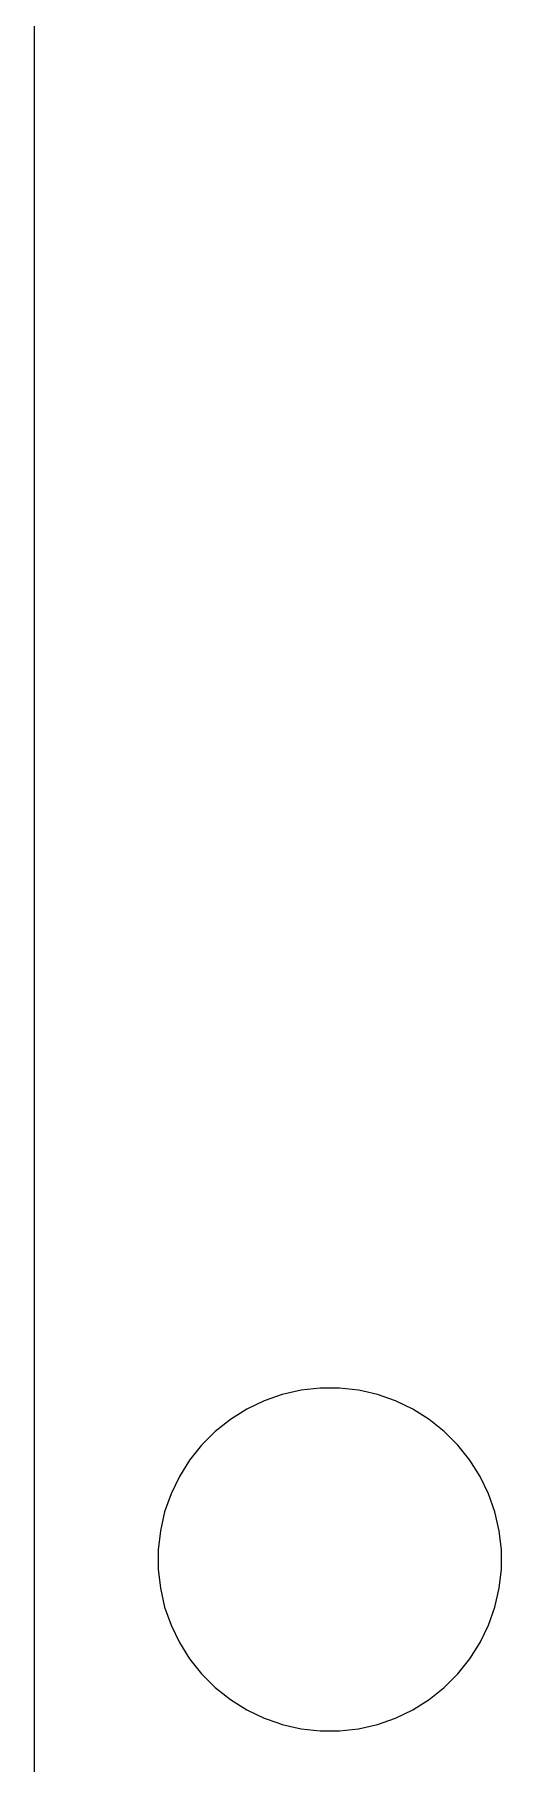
# Model space of a CAD drawing. Header units: inches. Extents: x 6.57 to 9.79, y -8.72 to -3.17.
# Drawn here: x 6.57 to 6.827, y -6.067 to -5.114 of the extents above; entities that cross this region are included whole.
import ezdxf

# ---------------------------------------------------------------- set-up
doc = ezdxf.new("R2010")
doc.units = ezdxf.units.IN
doc.header["$MEASUREMENT"] = 0
doc.layers.add('In2.Cu', color=33, linetype='CONTINUOUS', true_color=0xce7d2c)

msp = doc.modelspace()

# ---------------------------------------------------------------- linework, layer by layer
at = {"layer": 'In2.Cu', "linetype": 'CONTINUOUS'}
for p, q in [((6.5697, -5.22296), (6.5697, -3.32146)), ((6.5697, -5.94942), (6.5697, -3.32146)), ((6.5697, -5.22296), (6.5697, -3.32146)), ((6.5697, -5.94942), (6.5697, -3.32146)), ((6.5697, -5.6469), (6.5697, -5.22296)), ((6.5697, -5.94942), (6.5697, -5.22296)), ((6.5697, -5.78938), (6.5697, -5.6469)), ((6.5697, -5.94942), (6.5697, -5.78938)), ((6.72698, -5.86022), (6.71643, -5.86141)), ((6.72698, -5.86022), (6.71643, -5.86141)), ((6.72698, -5.86022), (6.71643, -5.86141)), ((6.72698, -5.86022), (6.71643, -5.86141)), ((6.73759, -5.86022), (6.72698, -5.86022)), ((6.72698, -5.86022), (6.72698, -5.86022)), ((6.73759, -5.86022), (6.72698, -5.86022)), ((6.72698, -5.86022), (6.72698, -5.86022)), ((6.73759, -5.86022), (6.72698, -5.86022)), ((6.72698, -5.86022), (6.72698, -5.86022)), ((6.73759, -5.86022), (6.72698, -5.86022)), ((6.72698, -5.86022), (6.72698, -5.86022)), ((6.74814, -5.86141), (6.73759, -5.86022)), ((6.73759, -5.86022), (6.73759, -5.86022)), ((6.74814, -5.86141), (6.73759, -5.86022)), ((6.73759, -5.86022), (6.73759, -5.86022)), ((6.74814, -5.86141), (6.73759, -5.86022)), ((6.73759, -5.86022), (6.73759, -5.86022)), ((6.74814, -5.86141), (6.73759, -5.86022)), ((6.73759, -5.86022), (6.73759, -5.86022)), ((6.69606, -5.86727), (6.6865, -5.87188)), ((6.69606, -5.86727), (6.6865, -5.87188)), ((6.69606, -5.86727), (6.6865, -5.87188)), ((6.69606, -5.86727), (6.6865, -5.87188)), ((6.70608, -5.86377), (6.69606, -5.86727)), ((6.70608, -5.86377), (6.69606, -5.86727)), ((6.70608, -5.86377), (6.69606, -5.86727)), ((6.70608, -5.86377), (6.69606, -5.86727)), ((6.71643, -5.86141), (6.70608, -5.86377)), ((6.71643, -5.86141), (6.70608, -5.86377)), ((6.71643, -5.86141), (6.70608, -5.86377)), ((6.71643, -5.86141), (6.70608, -5.86377)), ((6.70608, -5.86377), (6.70608, -5.86377)), ((6.70608, -5.86377), (6.70608, -5.86377)), ((6.70608, -5.86377), (6.70608, -5.86377)), ((6.70608, -5.86377), (6.70608, -5.86377)), ((6.71643, -5.86141), (6.71643, -5.86141)), ((6.71643, -5.86141), (6.71643, -5.86141)), ((6.71643, -5.86141), (6.71643, -5.86141)), ((6.71643, -5.86141), (6.71643, -5.86141)), ((6.74814, -5.86141), (6.74814, -5.86141)), ((6.74814, -5.86141), (6.74814, -5.86141)), ((6.74814, -5.86141), (6.74814, -5.86141)), ((6.74814, -5.86141), (6.74814, -5.86141)), ((6.74814, -5.86141), (6.74814, -5.86141)), ((6.74814, -5.86141), (6.74814, -5.86141)), ((6.74814, -5.86141), (6.74814, -5.86141)), ((6.74814, -5.86141), (6.74814, -5.86141)), ((6.75073, -5.862), (6.74814, -5.86141)), ((6.75073, -5.862), (6.74814, -5.86141)), ((6.75073, -5.862), (6.74814, -5.86141)), ((6.75073, -5.862), (6.74814, -5.86141)), ((6.75849, -5.86377), (6.75073, -5.862)), ((6.75849, -5.86377), (6.75073, -5.862)), ((6.75849, -5.86377), (6.75073, -5.862)), ((6.75849, -5.86377), (6.75073, -5.862)), ((6.76851, -5.86727), (6.75849, -5.86377)), ((6.75849, -5.86377), (6.75849, -5.86377)), ((6.76851, -5.86727), (6.75849, -5.86377)), ((6.75849, -5.86377), (6.75849, -5.86377)), ((6.76851, -5.86727), (6.75849, -5.86377)), ((6.75849, -5.86377), (6.75849, -5.86377)), ((6.76851, -5.86727), (6.75849, -5.86377)), ((6.75849, -5.86377), (6.75849, -5.86377)), ((6.77807, -5.87188), (6.76851, -5.86727)), ((6.77807, -5.87188), (6.76851, -5.86727)), ((6.77807, -5.87188), (6.76851, -5.86727)), ((6.77807, -5.87188), (6.76851, -5.86727)), ((6.67751, -5.87753), (6.66921, -5.88414)), ((6.67751, -5.87753), (6.66921, -5.88414)), ((6.67751, -5.87753), (6.66921, -5.88414)), ((6.67751, -5.87753), (6.66921, -5.88414)), ((6.6865, -5.87188), (6.67751, -5.87753)), ((6.6865, -5.87188), (6.67751, -5.87753)), ((6.6865, -5.87188), (6.67751, -5.87753)), ((6.6865, -5.87188), (6.67751, -5.87753)), ((6.78706, -5.87753), (6.77807, -5.87188)), ((6.77807, -5.87188), (6.77807, -5.87188)), ((6.78706, -5.87753), (6.77807, -5.87188)), ((6.77807, -5.87188), (6.77807, -5.87188)), ((6.78706, -5.87753), (6.77807, -5.87188)), ((6.77807, -5.87188), (6.77807, -5.87188)), ((6.78706, -5.87753), (6.77807, -5.87188)), ((6.77807, -5.87188), (6.77807, -5.87188)), ((6.79536, -5.88414), (6.78706, -5.87753)), ((6.79536, -5.88414), (6.78706, -5.87753)), ((6.79536, -5.88414), (6.78706, -5.87753)), ((6.79536, -5.88414), (6.78706, -5.87753)), ((6.66921, -5.88414), (6.6617, -5.89165)), ((6.66921, -5.88414), (6.6617, -5.89165)), ((6.66921, -5.88414), (6.6617, -5.89165)), ((6.66921, -5.88414), (6.6617, -5.89165)), ((6.80286, -5.89165), (6.79536, -5.88414)), ((6.80286, -5.89165), (6.79536, -5.88414)), ((6.80286, -5.89165), (6.79536, -5.88414)), ((6.80286, -5.89165), (6.79536, -5.88414)), ((6.6617, -5.89165), (6.65509, -5.89995)), ((6.6617, -5.89165), (6.65509, -5.89995)), ((6.6617, -5.89165), (6.65509, -5.89995)), ((6.6617, -5.89165), (6.65509, -5.89995)), ((6.80948, -5.89995), (6.80286, -5.89165)), ((6.80948, -5.89995), (6.80286, -5.89165)), ((6.80948, -5.89995), (6.80286, -5.89165)), ((6.80948, -5.89995), (6.80286, -5.89165)), ((6.65509, -5.89995), (6.64944, -5.90894)), ((6.65509, -5.89995), (6.64944, -5.90894)), ((6.65509, -5.89995), (6.64944, -5.90894)), ((6.65509, -5.89995), (6.64944, -5.90894)), ((6.81513, -5.90894), (6.80948, -5.89995)), ((6.81513, -5.90894), (6.80948, -5.89995)), ((6.81513, -5.90894), (6.80948, -5.89995)), ((6.81513, -5.90894), (6.80948, -5.89995)), ((6.64944, -5.90894), (6.64483, -5.9185)), ((6.64944, -5.90894), (6.64483, -5.9185)), ((6.64944, -5.90894), (6.64483, -5.9185)), ((6.64944, -5.90894), (6.64483, -5.9185)), ((6.81973, -5.9185), (6.81513, -5.90894)), ((6.81973, -5.9185), (6.81513, -5.90894)), ((6.81973, -5.9185), (6.81513, -5.90894)), ((6.81973, -5.9185), (6.81513, -5.90894)), ((6.64483, -5.9185), (6.64133, -5.92852)), ((6.64483, -5.9185), (6.64133, -5.92852)), ((6.64483, -5.9185), (6.64133, -5.92852)), ((6.64483, -5.9185), (6.64133, -5.92852)), ((6.82324, -5.92852), (6.81973, -5.9185)), ((6.82324, -5.92852), (6.81973, -5.9185)), ((6.82324, -5.92852), (6.81973, -5.9185)), ((6.82324, -5.92852), (6.81973, -5.9185)), ((6.64133, -5.92852), (6.63896, -5.93887)), ((6.64133, -5.92852), (6.63896, -5.93887)), ((6.64133, -5.92852), (6.63896, -5.93887)), ((6.64133, -5.92852), (6.63896, -5.93887)), ((6.64133, -5.92852), (6.64133, -5.92852)), ((6.64133, -5.92852), (6.64133, -5.92852)), ((6.64133, -5.92852), (6.64133, -5.92852)), ((6.64133, -5.92852), (6.64133, -5.92852)), ((6.8256, -5.93887), (6.82324, -5.92852)), ((6.8256, -5.93887), (6.82324, -5.92852)), ((6.8256, -5.93887), (6.82324, -5.92852)), ((6.8256, -5.93887), (6.82324, -5.92852)), ((6.63896, -5.93887), (6.63778, -5.94942)), ((6.63896, -5.93887), (6.63778, -5.94942)), ((6.63896, -5.93887), (6.63778, -5.94942)), ((6.63896, -5.93887), (6.63778, -5.94942)), ((6.63896, -5.93887), (6.63896, -5.93887)), ((6.63896, -5.93887), (6.63896, -5.93887)), ((6.63896, -5.93887), (6.63896, -5.93887)), ((6.63896, -5.93887), (6.63896, -5.93887)), ((6.82679, -5.94942), (6.8256, -5.93887)), ((6.82679, -5.94942), (6.8256, -5.93887)), ((6.82679, -5.94942), (6.8256, -5.93887)), ((6.82679, -5.94942), (6.8256, -5.93887)), ((6.5697, -6.09877), (6.5697, -5.94942)), ((6.5697, -6.33548), (6.5697, -5.94942)), ((6.5697, -6.33548), (6.5697, -5.94942)), ((6.5697, -6.57628), (6.5697, -5.94942)), ((6.63778, -5.94942), (6.63778, -5.96003)), ((6.63778, -5.94942), (6.63778, -5.96003)), ((6.63778, -5.94942), (6.63778, -5.96003)), ((6.63778, -5.94942), (6.63778, -5.96003)), ((6.82679, -5.96003), (6.82679, -5.94942)), ((6.82679, -5.94942), (6.82679, -5.94942)), ((6.82679, -5.96003), (6.82679, -5.94942)), ((6.82679, -5.96003), (6.82679, -5.94942)), ((6.82679, -5.96003), (6.82679, -5.94942)), ((6.63778, -5.96003), (6.63896, -5.97058)), ((6.63778, -5.96003), (6.63896, -5.97058)), ((6.63778, -5.96003), (6.63896, -5.97058)), ((6.63778, -5.96003), (6.63896, -5.97058)), ((6.8256, -5.97058), (6.82679, -5.96003)), ((6.8256, -5.97058), (6.82679, -5.96003)), ((6.8256, -5.97058), (6.82679, -5.96003)), ((6.8256, -5.97058), (6.82679, -5.96003)), ((6.63896, -5.97058), (6.63896, -5.97058)), ((6.63896, -5.97058), (6.64133, -5.98093)), ((6.63896, -5.97058), (6.63896, -5.97058)), ((6.63896, -5.97058), (6.64133, -5.98093)), ((6.63896, -5.97058), (6.63896, -5.97058)), ((6.63896, -5.97058), (6.64133, -5.98093)), ((6.63896, -5.97058), (6.63896, -5.97058)), ((6.63896, -5.97058), (6.64133, -5.98093)), ((6.82324, -5.98093), (6.8256, -5.97058)), ((6.82324, -5.98093), (6.8256, -5.97058)), ((6.82324, -5.98093), (6.8256, -5.97058)), ((6.82324, -5.98093), (6.8256, -5.97058)), ((6.64133, -5.98093), (6.64133, -5.98093)), ((6.64133, -5.98093), (6.64483, -5.99095)), ((6.64133, -5.98093), (6.64133, -5.98093)), ((6.64133, -5.98093), (6.64483, -5.99095)), ((6.64133, -5.98093), (6.64133, -5.98093)), ((6.64133, -5.98093), (6.64483, -5.99095)), ((6.64133, -5.98093), (6.64133, -5.98093)), ((6.64133, -5.98093), (6.64483, -5.99095)), ((6.81973, -5.99095), (6.82324, -5.98093)), ((6.81973, -5.99095), (6.82324, -5.98093)), ((6.81973, -5.99095), (6.82324, -5.98093)), ((6.81973, -5.99095), (6.82324, -5.98093)), ((6.64483, -5.99095), (6.64944, -6.00051)), ((6.64483, -5.99095), (6.64944, -6.00051)), ((6.64483, -5.99095), (6.64944, -6.00051)), ((6.64483, -5.99095), (6.64944, -6.00051)), ((6.81513, -6.00051), (6.81973, -5.99095)), ((6.81513, -6.00051), (6.81973, -5.99095)), ((6.81513, -6.00051), (6.81973, -5.99095)), ((6.81513, -6.00051), (6.81973, -5.99095)), ((6.64944, -6.00051), (6.64944, -6.00051)), ((6.64944, -6.00051), (6.65509, -6.0095)), ((6.64944, -6.00051), (6.64944, -6.00051)), ((6.64944, -6.00051), (6.65509, -6.0095)), ((6.64944, -6.00051), (6.64944, -6.00051)), ((6.64944, -6.00051), (6.65509, -6.0095)), ((6.64944, -6.00051), (6.64944, -6.00051)), ((6.64944, -6.00051), (6.65509, -6.0095)), ((6.80948, -6.0095), (6.81513, -6.00051)), ((6.80948, -6.0095), (6.81513, -6.00051)), ((6.80948, -6.0095), (6.81513, -6.00051)), ((6.80948, -6.0095), (6.81513, -6.00051)), ((6.65509, -6.0095), (6.6617, -6.0178)), ((6.65509, -6.0095), (6.6617, -6.0178)), ((6.65509, -6.0095), (6.6617, -6.0178)), ((6.65509, -6.0095), (6.6617, -6.0178)), ((6.80286, -6.0178), (6.80948, -6.0095)), ((6.80286, -6.0178), (6.80948, -6.0095)), ((6.80286, -6.0178), (6.80948, -6.0095)), ((6.80286, -6.0178), (6.80948, -6.0095)), ((6.6617, -6.0178), (6.66921, -6.0253)), ((6.6617, -6.0178), (6.66921, -6.0253)), ((6.6617, -6.0178), (6.66921, -6.0253)), ((6.6617, -6.0178), (6.66921, -6.0253)), ((6.79536, -6.0253), (6.80286, -6.0178)), ((6.79536, -6.0253), (6.80286, -6.0178)), ((6.79536, -6.0253), (6.80286, -6.0178)), ((6.79536, -6.0253), (6.80286, -6.0178)), ((6.66921, -6.0253), (6.67751, -6.03192)), ((6.66921, -6.0253), (6.67751, -6.03192)), ((6.66921, -6.0253), (6.67751, -6.03192)), ((6.66921, -6.0253), (6.67751, -6.03192)), ((6.67751, -6.03192), (6.6865, -6.03757)), ((6.67751, -6.03192), (6.6865, -6.03757)), ((6.67751, -6.03192), (6.6865, -6.03757)), ((6.67751, -6.03192), (6.6865, -6.03757)), ((6.77807, -6.03757), (6.78706, -6.03192)), ((6.77807, -6.03757), (6.78706, -6.03192)), ((6.77807, -6.03757), (6.78706, -6.03192)), ((6.77807, -6.03757), (6.78706, -6.03192)), ((6.78706, -6.03192), (6.79536, -6.0253)), ((6.78706, -6.03192), (6.79536, -6.0253)), ((6.78706, -6.03192), (6.79536, -6.0253)), ((6.78706, -6.03192), (6.79536, -6.0253)), ((6.6865, -6.03757), (6.69606, -6.04218)), ((6.6865, -6.03757), (6.69606, -6.04218)), ((6.6865, -6.03757), (6.69606, -6.04218)), ((6.6865, -6.03757), (6.69606, -6.04218)), ((6.76851, -6.04218), (6.77807, -6.03757)), ((6.76851, -6.04218), (6.77807, -6.03757)), ((6.76851, -6.04218), (6.77807, -6.03757)), ((6.76851, -6.04218), (6.77807, -6.03757)), ((6.69606, -6.04218), (6.70358, -6.04481)), ((6.69606, -6.04218), (6.70358, -6.04481)), ((6.69606, -6.04218), (6.70358, -6.04481)), ((6.69606, -6.04218), (6.70358, -6.04481)), ((6.70358, -6.04481), (6.70608, -6.04568)), ((6.70358, -6.04481), (6.70608, -6.04568)), ((6.70358, -6.04481), (6.70608, -6.04568)), ((6.70358, -6.04481), (6.70608, -6.04568)), ((6.70608, -6.04568), (6.70608, -6.04568)), ((6.70608, -6.04568), (6.70608, -6.04568)), ((6.70608, -6.04568), (6.70608, -6.04568)), ((6.70608, -6.04568), (6.71643, -6.04804)), ((6.70608, -6.04568), (6.70608, -6.04568)), ((6.70608, -6.04568), (6.70608, -6.04568)), ((6.70608, -6.04568), (6.70608, -6.04568)), ((6.70608, -6.04568), (6.71643, -6.04804)), ((6.70608, -6.04568), (6.70608, -6.04568)), ((6.70608, -6.04568), (6.70608, -6.04568)), ((6.70608, -6.04568), (6.70608, -6.04568)), ((6.70608, -6.04568), (6.71643, -6.04804)), ((6.70608, -6.04568), (6.70608, -6.04568)), ((6.70608, -6.04568), (6.70608, -6.04568)), ((6.70608, -6.04568), (6.70608, -6.04568)), ((6.70608, -6.04568), (6.71643, -6.04804)), ((6.71643, -6.04804), (6.72698, -6.04923)), ((6.71643, -6.04804), (6.72698, -6.04923)), ((6.71643, -6.04804), (6.72698, -6.04923)), ((6.71643, -6.04804), (6.72698, -6.04923)), ((6.72698, -6.04923), (6.72698, -6.04923)), ((6.72698, -6.04923), (6.72698, -6.04923)), ((6.72698, -6.04923), (6.73759, -6.04923)), ((6.72698, -6.04923), (6.72698, -6.04923)), ((6.72698, -6.04923), (6.72698, -6.04923)), ((6.72698, -6.04923), (6.73759, -6.04923)), ((6.72698, -6.04923), (6.72698, -6.04923)), ((6.72698, -6.04923), (6.72698, -6.04923)), ((6.72698, -6.04923), (6.73759, -6.04923)), ((6.72698, -6.04923), (6.72698, -6.04923)), ((6.72698, -6.04923), (6.72698, -6.04923)), ((6.72698, -6.04923), (6.73759, -6.04923)), ((6.73759, -6.04923), (6.74814, -6.04804)), ((6.73759, -6.04923), (6.74814, -6.04804)), ((6.73759, -6.04923), (6.74814, -6.04804)), ((6.73759, -6.04923), (6.74814, -6.04804)), ((6.73759, -6.04923), (6.73759, -6.04923)), ((6.73759, -6.04923), (6.73759, -6.04923)), ((6.73759, -6.04923), (6.73759, -6.04923)), ((6.73759, -6.04923), (6.73759, -6.04923)), ((6.74814, -6.04804), (6.75849, -6.04568)), ((6.74814, -6.04804), (6.75849, -6.04568)), ((6.74814, -6.04804), (6.75849, -6.04568)), ((6.74814, -6.04804), (6.75849, -6.04568)), ((6.75849, -6.04568), (6.76851, -6.04218)), ((6.75849, -6.04568), (6.76851, -6.04218)), ((6.75849, -6.04568), (6.76851, -6.04218)), ((6.75849, -6.04568), (6.76851, -6.04218))]:
    msp.add_line(p, q, dxfattribs=at)

doc.saveas('drawing.dxf')
